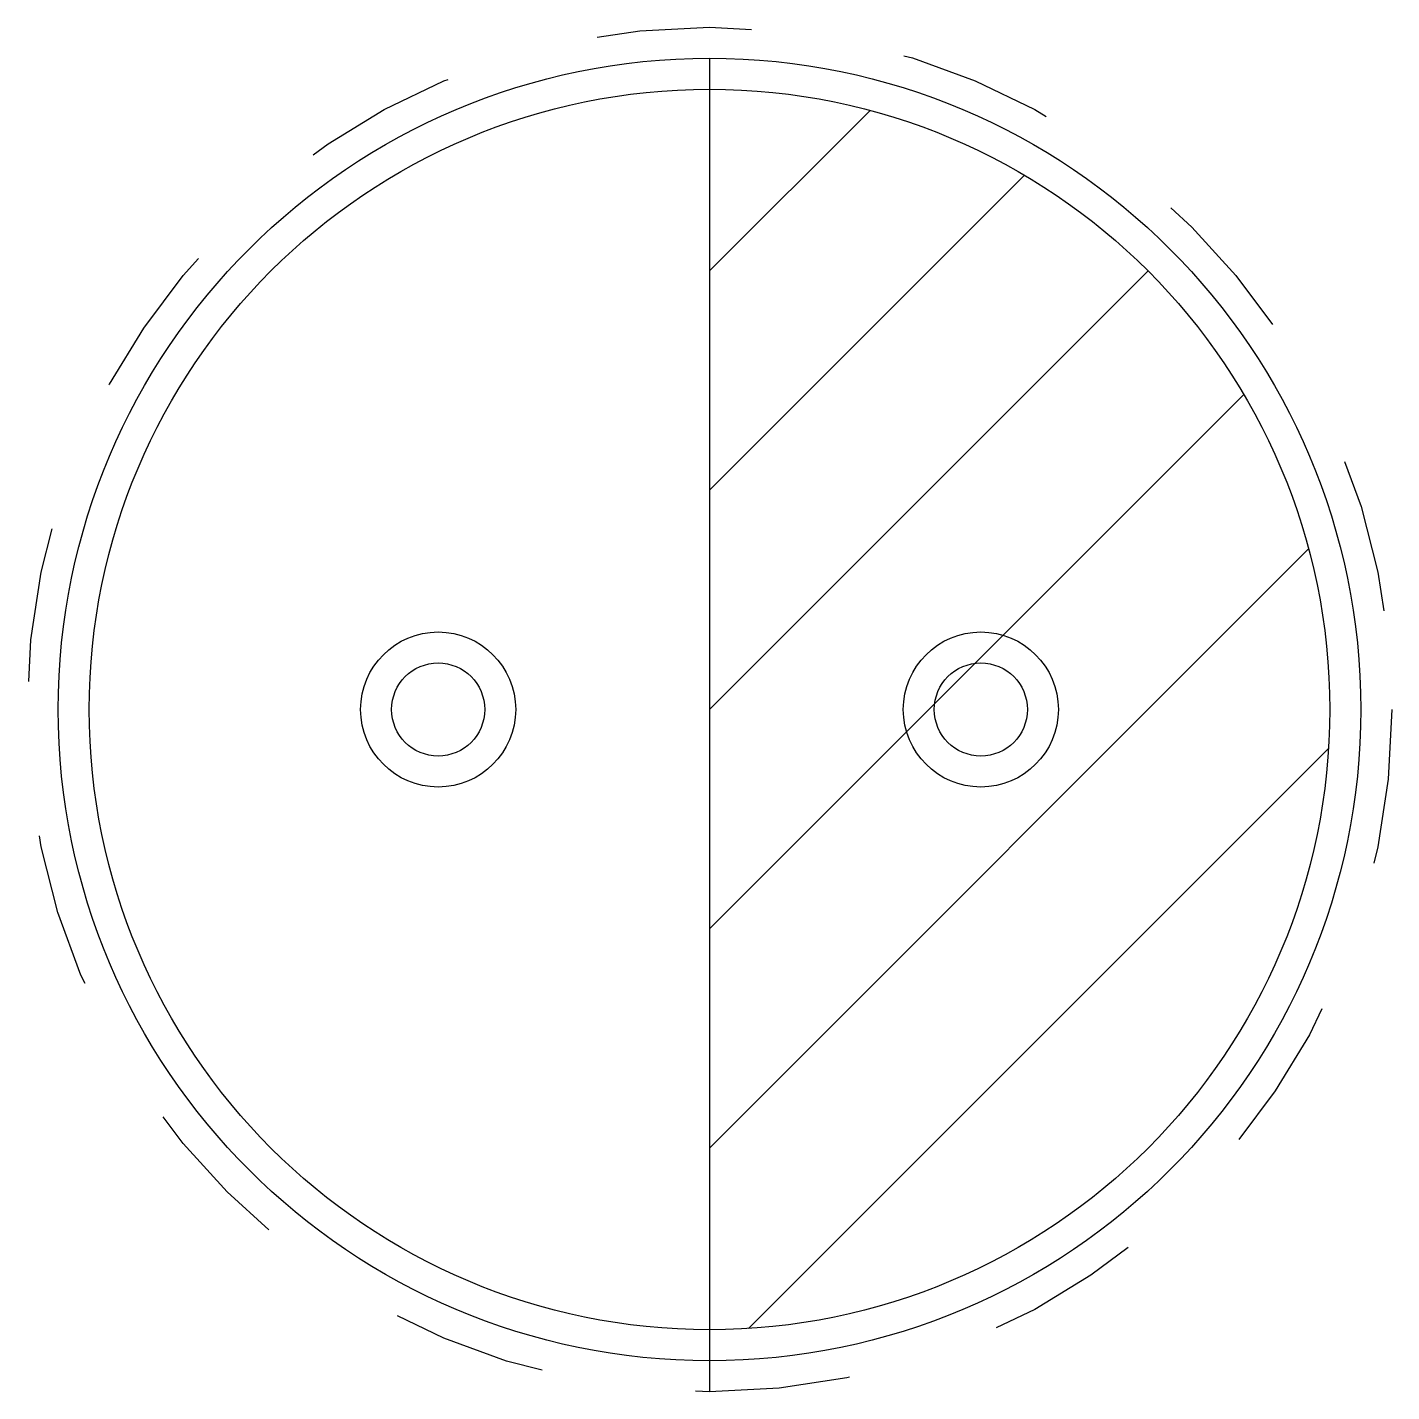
# Model space of a CAD drawing. Extents: x -4.4 to 4.4, y -4.4 to 4.4.
import ezdxf

# ---------------------------------------------------------------- set-up
doc = ezdxf.new("R2010")
doc.units = 0
doc.linetypes.add('虚线', pattern=[2, 1, -1])
for name, color, linetype in [('粗实线层', 7, 'CONTINUOUS'), ('细实线层', 7, 'CONTINUOUS'), ('虚线层', 6, '虚线')]:
    doc.layers.add(name, color=color, linetype=linetype)

msp = doc.modelspace()

# ---------------------------------------------------------------- linework, layer by layer
at = {"layer": '粗实线层'}
for p, q in [((0, 4.2), (0, -4.4)), ((0, 2.8284), (1.0353, 3.8637)), ((0, 1.4142), (2.0315, 3.4457)), ((0, 0), (2.8284, 2.8284)), ((0, -1.4142), (3.4457, 2.0315)), ((0, -2.8284), (3.8637, 1.0353)), ((0.2505, -3.9922), (3.9922, -0.2505))]:
    msp.add_line(p, q, dxfattribs=at)
msp.add_circle((0, 0), 4.2, dxfattribs=at)
at = {"layer": '细实线层'}
for centre, radius in [((0, 0), 4), ((-1.75, 0), 0.5), ((1.75, 0), 0.5), ((-1.75, 0), 0.3), ((1.75, 0), 0.3)]:
    msp.add_circle(centre, radius, dxfattribs=at)
at = {"layer": '虚线层'}
msp.add_circle((0, 0), 4.4, dxfattribs=at)

doc.saveas('drawing.dxf')
